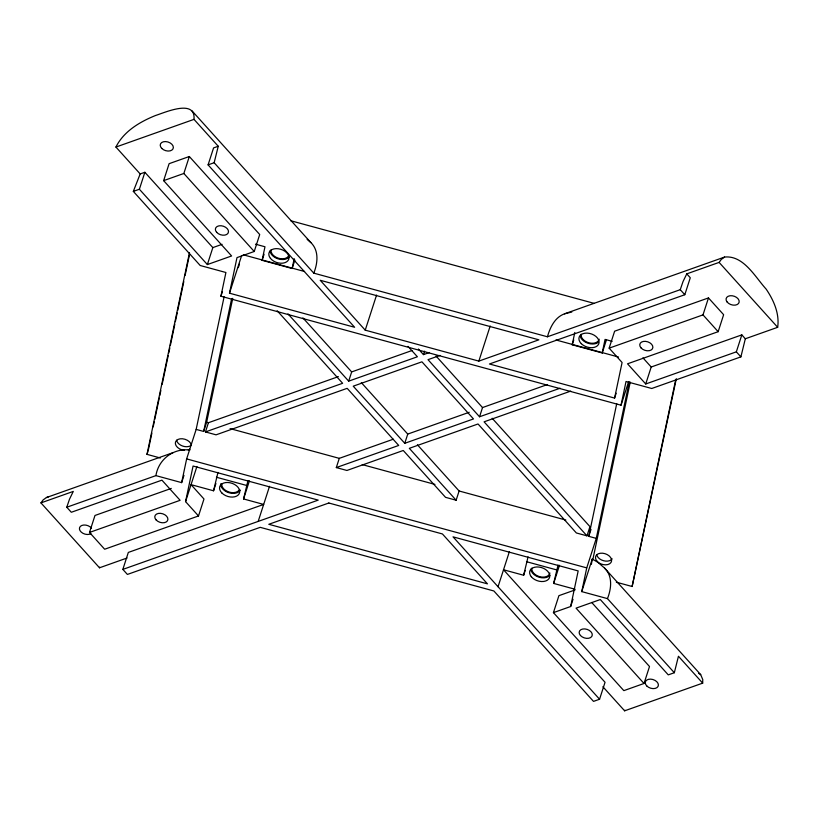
<?xml version="1.0" encoding="UTF-8"?>
<svg xmlns="http://www.w3.org/2000/svg" width="819" height="819" viewBox="0 0 819 819"><rect width="100%" height="100%" fill="white"/><g stroke="black" fill="none" stroke-linecap="round" stroke-linejoin="round"><path stroke-width="1.23" d="M207.361 264.568L231.603 255.968L163.636 180.641L169.113 163.677L189.322 156.511L259.715 234.521L254.238 251.484L236.988 257.606L229.484 293.192L354.627 327.272L208.087 164.875L214.148 162.725L218.253 146.253L194.001 119.369C195.792 98.577 164.803 112.592 155.59 115.479C139.844 121.826 123.72 131.306 115.929 147.051L140.182 173.935L144.861 172.277L212.838 247.604L207.361 264.568L139.384 189.24L144.861 172.277M602.876 686.721L624.621 710.82L702.682 683.138L702.763 679.575L700.695 674.631L604.535 568.058L598.013 562.428L592.27 559.019L581.746 591.615L607.463 598.617L674.334 672.727L668.273 674.876L600.307 599.549L576.054 608.148L644.021 683.476L623.822 690.642L553.429 612.632L558.906 595.669L574.999 589.956M127.047 558.015L99.508 567.792L99.601 567.137M214.148 162.725L313.79 273.147L547.43 336.783L680.261 289.68L683.026 281.562L686.772 273.863L690.284 277.754L684.807 294.727L489.455 363.994L614.588 398.085L622.092 362.5L609.152 348.157L614.629 331.193L708.476 297.921L723.638 314.711L718.161 331.685L627.538 363.81L645.73 383.978L651.207 367.004L741.83 334.879L745.331 338.769L740.888 356.879L651.74 388.493L626.023 381.49L621.027 405.21L220.915 296.232L225.911 272.502L200.194 265.499L133.323 191.39L140.182 173.935M745.331 338.769L777.671 327.303C779.657 313.605 773.679 300.174 766.134 289.087C755.057 276.904 743.519 255.047 724.569 257.064L564.465 313.841C554.791 317.403 550.061 327.508 547.43 336.783M592.27 559.019L591.4 564.311M160.35 457.995L146.99 454.361L189.465 252.764M148.178 450.665L151.873 433.138M153.194 426.873L154.248 421.867M154.781 419.369L159.265 398.075M159.787 395.577L160.841 390.571M162.162 384.306L168.233 355.507M168.765 352.999L169.82 347.993M170.342 345.485L174.826 324.201M175.358 321.703L177.201 312.93M177.733 310.432L183.804 281.634M185.125 275.368L189.609 254.085M215.899 483.527L213.554 490.786L191.052 484.653L203.982 498.996L198.505 515.96L104.658 549.232L89.506 532.442L180.119 500.307L161.927 480.149L71.314 512.274L66.769 507.237L155.917 475.624L181.634 482.626L186.64 458.906L196.161 429.402L224.119 296.754M198.505 515.96L185.565 501.617L193.069 466.031L318.202 500.122L122.85 569.4L127.395 574.436L260.227 527.334L493.867 590.97L593.509 701.392L599.569 699.242L605.046 682.278L503.531 569.768L523.638 575.245L525.204 570.413M196.161 429.402L203.665 431.449L231.613 298.802M203.665 431.449L206.644 422.225L232.75 298.341M213.554 490.786L217.967 472.389M294.86 260.043L292.127 268.499L262.111 260.329L264.977 246.765L255.497 244.185M122.85 569.4L128.327 552.426L263.667 504.432L243.56 498.955L247.983 480.569M292.127 268.499L294.205 258.64M523.638 575.245L528.06 556.859M606.5 339.66L602.211 352.958L572.205 344.789L574.795 332.463M574.969 589.23L553.644 583.415L558.067 565.028M602.211 352.958L605.067 339.404L612.172 341.339M553.429 612.632L570.669 606.51L578.173 570.925L453.03 536.844L599.569 699.242M581.746 591.615L586.742 567.884L596.273 538.38L588.769 536.343L616.717 403.695M596.273 538.38L629.238 381.961M592.772 559.889L630.241 382.094M616.328 582.196L632.125 586.496L675.655 379.893M676.32 378.716L632.125 586.496M313.79 273.147C317.711 263.339 319.205 250.614 310.862 242.588L192.015 110.872M607.463 598.617C611.384 588.8 612.878 576.074 604.535 568.058M674.334 672.727L678.439 656.254L702.682 683.138M163.636 180.641L183.845 173.474L189.322 156.511M208.087 164.875L213.575 147.911L218.253 146.253M89.506 532.442L94.984 515.468L171.294 488.411M146.99 454.361L147.881 451.586M220.915 296.232L222.44 291.513M229.484 293.192L241.605 255.671M238.319 267.618L239.435 264.158M181.634 482.626L183.978 475.389M393.294 439.209L339.281 458.353L336.312 467.577L398.71 445.444L347.174 388.329L216.062 434.828L205.456 431.93L208.435 422.717L338.39 376.627M262.111 260.329L264.066 254.279M185.565 501.617L196.908 466.523M243.56 498.955L249.416 480.825M258.19 521.396L269.523 486.302M287.971 313.851L348.689 381.142L351.668 371.918L411.937 350.552M365.233 330.159L320.219 280.272L538.861 339.824L478.849 361.107L365.233 330.159L376.566 295.075M418.386 349.007L423.454 354.627L424.58 351.167M404.77 443.294L473.484 418.929L421.939 361.814L353.235 386.179L404.77 443.294L407.749 434.08L469.226 412.274M478.849 361.107L490.182 326.013M440.008 355.415L428.009 359.664L479.545 416.779L482.524 407.565L547.471 384.531M336.312 467.577L346.918 470.464L403.255 450.481L445.526 497.328L456.132 500.214L459.111 490.99L417.403 444.778M572.205 344.789L573.761 339.957M498.044 586.732L509.387 551.637M553.644 583.415L559.5 565.284M614.588 398.085L616.154 393.243M621.027 405.21L628.644 381.613M456.132 500.214L409.326 448.331L478.03 423.976L576.371 532.964L586.977 535.851L589.956 526.637L492.168 418.253M588.769 536.343L591.001 529.422M570.669 606.51L573.024 599.242M609.152 348.157L702.999 314.885L708.476 297.921M645.73 383.978L736.342 351.842L741.83 334.879M644.021 683.476L649.508 666.512L591.727 602.487M66.769 507.237L69.533 499.119L73.28 491.42L40.95 502.886L99.508 567.792M155.917 475.624C158.466 459.346 173.505 447.911 189.885 450.03M624.621 710.82L624.917 710.216M40.95 502.886L43.141 499.907L46.417 497.553L172.952 452.682M686.772 273.863L719.113 262.397L721.304 259.418L724.569 257.064M115.929 147.051L194.001 119.369M133.323 191.39L139.384 189.24M212.838 247.604L222.072 244.328M205.456 431.93L342.629 383.292L277.15 310.729M348.689 381.142L417.393 356.777L408.036 346.396M423.454 354.627L429.453 352.498M479.545 416.779L560.135 388.206M570.72 391.103L484.09 421.826L586.977 535.851M564.465 313.841L571.805 312.019M46.417 497.553L48.311 496.938M290.622 220.7L594.297 303.409M243.223 254.801L304.566 271.509M555.947 339.977L618.509 357.023M206.644 422.225L208.435 422.717M230.088 428.613L339.281 458.353M362.223 464.598L434.94 484.408M459.111 490.99L565.857 520.065M186.64 458.906L586.742 567.884M216.411 477.231L246.417 485.401M526.494 561.691L556.5 569.86M698.546 673.31L700.695 674.631M307.135 239.373L310.862 242.588M719.113 262.397L777.671 327.303M680.261 289.68L684.807 294.727M702.999 314.885L718.161 331.685M736.342 351.842L740.888 356.879M642.935 357.842L651.207 367.004M436.056 356.06L482.524 407.565M183.845 173.474L254.238 251.484M302.928 317.895L351.668 371.918M361.281 382.575L407.749 434.08M612.162 558.824A8.303 5.528 17.9 0 1 603.593 560.739A8.303 5.528 17.9 0 1 596.703 554.617M549.907 573.013A9.347 6.214 17.9 0 1 539.619 576.658A9.347 6.214 17.9 0 1 531.9 568.11M549.938 575.296A10.381 6.91 17.9 0 1 538.861 577.16A10.381 6.91 17.9 0 1 530.814 569.236M599.18 339.168A9.347 6.214 17.9 0 1 588.892 342.813A9.347 6.214 17.9 0 1 581.183 334.265M598.494 342.178A10.381 6.91 17.9 0 1 588.062 343.284A10.381 6.91 17.9 0 1 580.241 336.281M190.981 445.485A8.303 5.528 17.9 0 1 182.442 445.976A8.303 5.528 17.9 0 1 176.597 440.182M189.783 449.17A8.303 5.528 17.9 0 1 188.278 449.948M184.398 450.368A8.303 5.528 17.9 0 1 175.399 443.867A8.303 5.528 17.9 0 1 182.463 438.769A8.303 5.528 17.9 0 1 191.451 445.27M90.889 533.671A6.747 4.484 17.9 0 1 81.204 532.084A6.747 4.484 17.9 0 1 81.931 525.419A6.747 4.484 17.9 0 1 91.493 528.173M239.179 490.049A9.347 6.214 17.9 0 1 228.368 491.83A9.347 6.214 17.9 0 1 221.816 483.65M240.336 490.12A10.381 6.91 17.9 0 1 228.706 492.669A10.381 6.91 17.9 0 1 220.751 483.794M288.462 256.204A9.347 6.214 17.9 0 1 277.651 257.985A9.347 6.214 17.9 0 1 271.089 249.805M289.127 256.992A10.381 6.91 17.9 0 1 278.05 258.845A10.381 6.91 17.9 0 1 270.014 250.931M328.818 503.009L268.806 524.293L487.438 583.845L442.424 533.957L328.818 503.009M597.071 561.291A8.303 5.528 17.9 0 0 610.974 562.51A8.303 5.528 17.9 0 0 602.569 553.204A8.303 5.528 17.9 0 0 597.071 561.291M580.466 635.503A6.747 4.484 17.9 0 0 591.758 636.496A6.747 4.484 17.9 0 0 584.93 628.931A6.747 4.484 17.9 0 0 580.466 635.503M646.846 686.015A6.747 4.484 17.9 0 0 658.026 686.476A6.747 4.484 17.9 0 0 650.624 679.135A6.747 4.484 17.9 0 0 646.846 686.015M531.275 576.699A10.381 6.91 17.9 0 0 548.74 578.982A10.381 6.91 17.9 0 0 539.127 567.065A10.381 6.91 17.9 0 0 531.275 576.699M641.062 347.932A6.747 4.484 17.9 0 0 652.354 348.914A6.747 4.484 17.9 0 0 645.536 341.359A6.747 4.484 17.9 0 0 641.062 347.932M727.129 302.016A6.747 4.484 17.9 0 0 738.492 303.532A6.747 4.484 17.9 0 0 732.268 295.772A6.747 4.484 17.9 0 0 727.129 302.016M581.295 343.673A10.381 6.91 17.9 0 0 598.505 344.42A10.381 6.91 17.9 0 0 587.162 333.108A10.381 6.91 17.9 0 0 581.295 343.673M156.091 519.911A6.747 4.484 17.9 0 0 167.383 520.904A6.747 4.484 17.9 0 0 160.555 513.339A6.747 4.484 17.9 0 0 156.091 519.911M221.939 493.058A10.381 6.91 17.9 0 0 239.148 493.806A10.381 6.91 17.9 0 0 227.805 482.493A10.381 6.91 17.9 0 0 221.939 493.058M216.687 232.34A6.747 4.484 17.9 0 0 227.979 233.323A6.747 4.484 17.9 0 0 221.15 225.757A6.747 4.484 17.9 0 0 216.687 232.34M161.804 148.454A6.747 4.484 17.9 0 0 172.983 148.915A6.747 4.484 17.9 0 0 165.581 141.574A6.747 4.484 17.9 0 0 161.804 148.454M270.465 258.384A10.381 6.91 17.9 0 0 287.94 260.677A10.381 6.91 17.9 0 0 278.317 248.751A10.381 6.91 17.9 0 0 270.465 258.384"/></g></svg>
